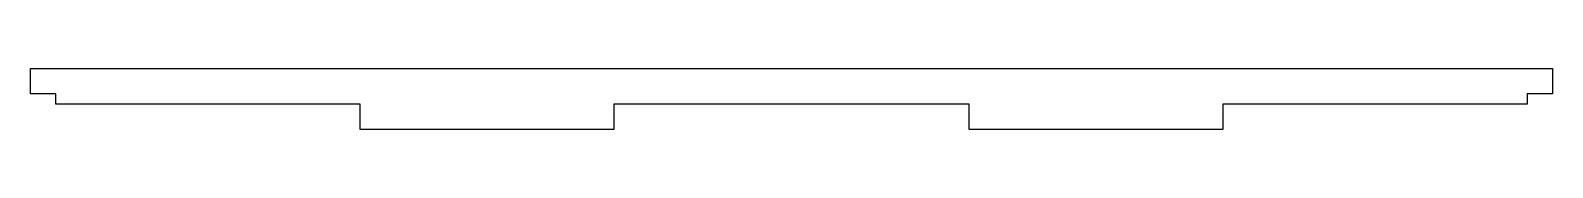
# Model space of a CAD drawing. Header units: millimetres. Extents: x 0 to 300, y -12 to 0.
import ezdxf

# ---------------------------------------------------------------- set-up
doc = ezdxf.new("R2010")
doc.units = ezdxf.units.MM

msp = doc.modelspace()

# ---------------------------------------------------------------- linework, layer by layer
at = {"color": 7, "linetype": 'Continuous', "lineweight": 25}
for p, q in [((0, 0), (300, 0)), ((0, -5), (0, 0)), ((300, 0), (300, -5)), ((5, -5), (0, -5)), ((5, -7), (5, -5)), ((295, -5), (295, -7)), ((300, -5), (295, -5)), ((65, -7), (5, -7)), ((65, -12), (65, -7)), ((115, -7), (115, -12)), ((185, -7), (115, -7)), ((185, -12), (185, -7)), ((235, -7), (235, -12)), ((295, -7), (235, -7)), ((115, -12), (65, -12)), ((235, -12), (185, -12))]:
    msp.add_line(p, q, dxfattribs=at)

doc.saveas('drawing.dxf')
